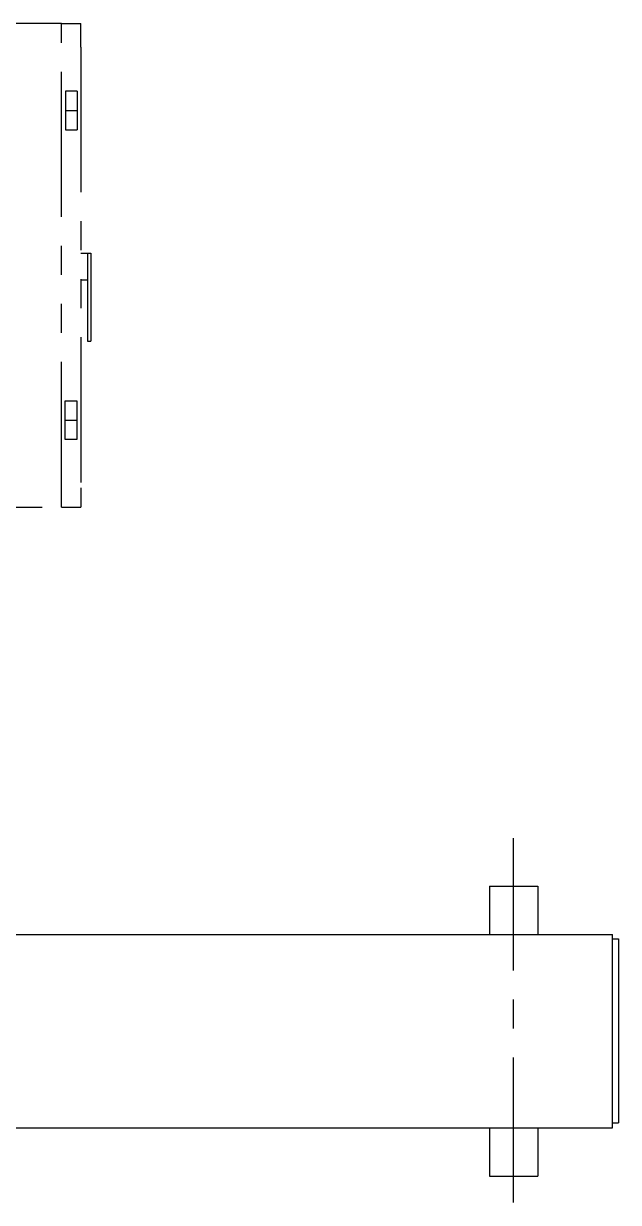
# Model space of a CAD drawing. Header units: millimetres. Extents: x 0 to 10092, y -1 to 7128.
# Drawn here: x 5930 to 6545, y 1084 to 2303 of the extents above; entities that cross this region are included whole.
import ezdxf

# ---------------------------------------------------------------- set-up
doc = ezdxf.new("R2010")
doc.units = ezdxf.units.MM
doc.header["$LTSCALE"] = 120
doc.linetypes.add('G', pattern=[2, 1.25, -0.25, 0.25, -0.25])
doc.linetypes.add('K', pattern=[2.5, 1.25, -0.25, 0.25, -0.25, 0.25, -0.25])
for name, color, linetype in [('01', 7, 'Continuous'), ('05', 4, 'G'), ('07', 6, 'K')]:
    doc.layers.add(name, color=color, linetype=linetype)

msp = doc.modelspace()

# ---------------------------------------------------------------- linework, layer by layer
at = {"layer": '01', "color": 7, "linetype": 'Continuous'}
for p, q in [((6411.3418, 1410.9136), (6461.3418, 1410.9136)), ((5738.8418, 1360.9136), (6538.8418, 1360.9136)), ((5451.3418, 1160.9136), (6538.8418, 1160.9136)), ((5451.3418, 1160.9136), (6538.8418, 1160.9136)), ((6538.8418, 1166.1692), (6544.8418, 1166.1692)), ((6411.3418, 1110.9136), (6461.3418, 1110.9136))]:
    msp.add_line(p, q, dxfattribs=at)
at = {"layer": '01'}
for p, q in [((6411.3418, 1410.9136), (6411.3418, 1360.9136)), ((6461.3418, 1410.9136), (6461.3418, 1360.9136)), ((6538.8418, 1160.9136), (6538.8418, 1360.9136)), ((6538.8418, 1356.1692), (6544.8418, 1356.1692)), ((6544.8418, 1356.1692), (6544.8418, 1166.1692)), ((6411.3418, 1160.9136), (6411.3418, 1110.9136)), ((6461.3418, 1160.9136), (6461.3418, 1110.9136))]:
    msp.add_line(p, q, dxfattribs=at)
at = {"layer": '05'}
msp.add_line((6436.3418, 1083.7178), (6436.3418, 1460.5554), dxfattribs=at)
at = {"layer": '07', "color": 6, "linetype": 'K'}
for p, q in [((5968.8418, 2302.9099), (5738.8418, 2302.9099)), ((5968.8418, 2302.9099), (5988.8418, 2302.9099)), ((5968.8418, 1802.9099), (5968.8418, 2302.9099)), ((5988.8418, 2278.4386), (5988.8418, 2302.9099)), ((5988.8418, 2278.4386), (5988.8418, 1822.9099)), ((5984.9276, 2232.9099), (5972.8832, 2232.9099)), ((5972.8832, 2232.9099), (5972.8832, 2192.9099)), ((5984.9276, 2232.9099), (5984.9276, 2192.9099)), ((5972.8832, 2212.9099), (5984.9276, 2212.9099)), ((5972.8832, 2192.9099), (5984.9276, 2192.9099)), ((5988.8418, 2065.4987), (5995.8957, 2065.4987)), ((5995.8957, 2065.4987), (5999.0356, 2065.4987)), ((5995.8957, 2065.4987), (5995.8957, 2037.6814)), ((5999.0356, 2065.4987), (5999.0356, 1974.5738)), ((5995.8957, 2037.6814), (5988.8418, 2037.6814)), ((5995.8957, 2037.6814), (5995.8957, 1974.5738)), ((5995.8957, 1974.5738), (5999.0356, 1974.5738)), ((5972.5154, 1912.9099), (5984.5597, 1912.9099)), ((5972.5154, 1872.9099), (5972.5154, 1912.9099)), ((5984.5597, 1912.9099), (5984.5597, 1872.9099)), ((5972.5154, 1892.9099), (5984.5597, 1892.9099)), ((5984.5597, 1872.9099), (5972.5154, 1872.9099)), ((5988.8418, 1822.9099), (5988.8418, 1802.9099)), ((5738.8418, 1802.9099), (5968.8418, 1802.9099)), ((5968.8418, 1802.9099), (5988.8418, 1802.9099))]:
    msp.add_line(p, q, dxfattribs=at)

doc.saveas('drawing.dxf')
